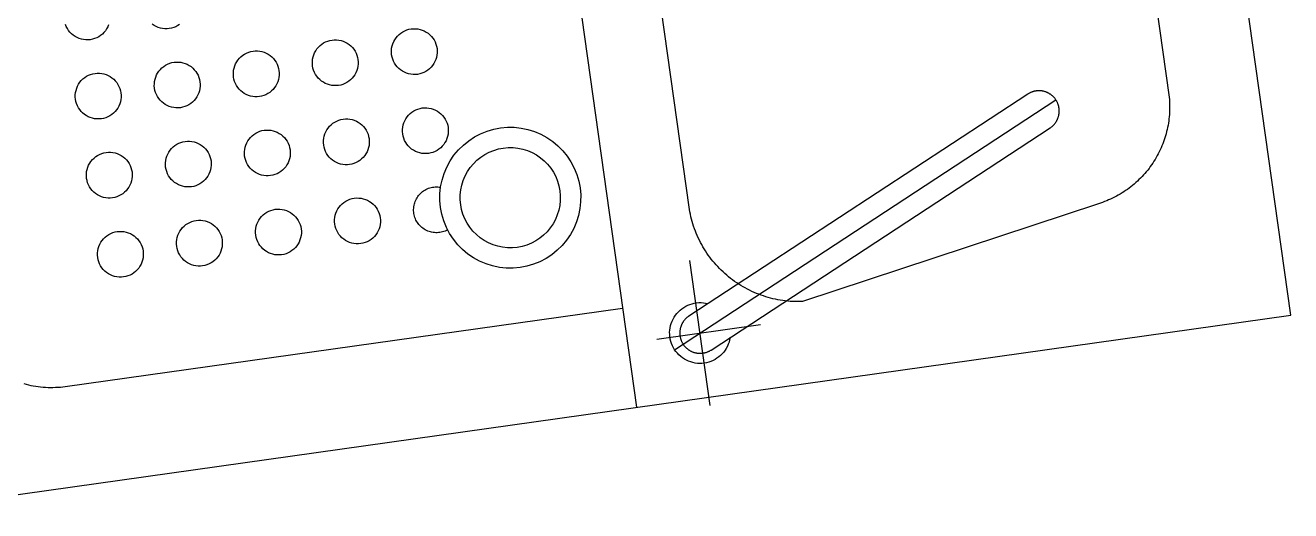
# Model space of a CAD drawing. Header units: millimetres. Extents: x -159872 to 386485, y -250577 to 158966.
# Drawn here: x 179948 to 180580, y 1899 to 2141 of the extents above; entities that cross this region are included whole.
import ezdxf

# ---------------------------------------------------------------- set-up
doc = ezdxf.new("R2010")
doc.units = ezdxf.units.MM
for name, color, linetype, lineweight in [('CENTRE', 252, 'Continuous', 5), ('LDS-equipment-kitchen equipment', 3, 'Continuous', 13), ('MAIN', 7, 'Continuous', 5), ('WS-SINK UNIT', 3, 'Continuous', 13), ('WS-SINK UNIT TRANS', 62, 'Continuous', 13)]:
    doc.layers.add(name, color=color, linetype=linetype, lineweight=lineweight)

# ---------------------------------------------------------------- blocks, each defined once
blk = doc.blocks.new('JANITORIAL SINK_1')
at = {"layer": 'CENTRE', "lineweight": 25, "transparency": 33554687}
for points in [[(224.18, 393.13, 0), (127.32, 598.92, 0)], [(217.72, 385.14, 0), (217.72, 437.37, 0)], [(254.2, 406.85, 0), (181.24, 406.85, 0)]]:
    blk.add_polyline3d(points, dxfattribs=at)
at = {"layer": 'MAIN', "lineweight": 25}
for points in [[(208.57, 402.54, 0), (208.68, 402.32, 0), (208.8, 402.1, 0), (208.92, 401.88, 0), (209.04, 401.67, 0), (209.17, 401.46, 0), (209.31, 401.25, 0), (209.45, 401.04, 0), (209.59, 400.84, 0), (209.74, 400.64, 0), (209.9, 400.45, 0), (210.05, 400.26, 0), (210.22, 400.07, 0), (210.39, 399.89, 0), (210.56, 399.71, 0), (210.74, 399.54, 0), (210.92, 399.37, 0), (211.1, 399.21, 0), (211.29, 399.05, 0), (211.49, 398.89, 0), (211.68, 398.74, 0), (211.89, 398.6, 0), (212.09, 398.45, 0), (212.3, 398.32, 0), (212.51, 398.19, 0), (212.72, 398.06, 0), (212.94, 397.94, 0), (213.16, 397.83, 0), (213.38, 397.72, 0), (213.61, 397.62, 0), (213.84, 397.52, 0), (214.07, 397.42, 0), (214.3, 397.34, 0), (214.53, 397.26, 0), (214.77, 397.18, 0), (215.01, 397.11, 0), (215.25, 397.05, 0), (215.49, 396.99, 0), (215.73, 396.94, 0), (215.97, 396.89, 0), (216.22, 396.85, 0), (216.47, 396.82, 0), (216.71, 396.79, 0), (216.96, 396.77, 0), (217.21, 396.75, 0), (217.45, 396.74, 0), (217.7, 396.74, 0), (217.95, 396.74, 0), (218.2, 396.75, 0), (218.45, 396.77, 0), (218.69, 396.79, 0), (218.94, 396.81, 0), (219.19, 396.85, 0), (219.43, 396.89, 0), (219.67, 396.93, 0), (219.92, 396.98, 0), (220.16, 397.04, 0), (220.4, 397.1, 0), (220.64, 397.17, 0), (220.87, 397.24, 0), (221.11, 397.32, 0), (221.34, 397.41, 0), (221.57, 397.5, 0), (221.8, 397.6, 0), (222.03, 397.7, 0), (222.25, 397.81, 0), (222.47, 397.92, 0), (222.69, 398.04, 0), (222.9, 398.17, 0), (223.11, 398.3, 0), (223.32, 398.43, 0), (223.53, 398.57, 0), (223.73, 398.72, 0), (223.93, 398.87, 0), (224.12, 399.02, 0), (224.31, 399.18, 0), (224.5, 399.35, 0), (224.68, 399.51, 0), (224.86, 399.69, 0), (225.03, 399.86, 0), (225.2, 400.05, 0), (225.36, 400.23, 0), (225.52, 400.42, 0), (225.68, 400.61, 0), (225.83, 400.81, 0), (225.98, 401.01, 0), (226.12, 401.22, 0), (226.25, 401.42, 0), (226.38, 401.64, 0), (226.51, 401.85, 0), (226.63, 402.07, 0), (226.74, 402.29, 0), (226.85, 402.51, 0), (226.96, 402.74, 0), (227.05, 402.96, 0), (227.15, 403.19, 0), (227.23, 403.43, 0), (227.31, 403.66, 0), (227.39, 403.9, 0), (227.46, 404.13, 0), (227.52, 404.37, 0), (227.58, 404.62, 0), (227.63, 404.86, 0), (227.68, 405.1, 0), (227.72, 405.35, 0), (227.75, 405.59, 0), (227.78, 405.84, 0), (227.8, 406.09, 0), (227.82, 406.33, 0), (227.83, 406.58, 0), (227.83, 406.83, 0), (227.83, 407.08, 0), (227.82, 407.33, 0), (227.8, 407.57, 0), (227.78, 407.82, 0), (227.76, 408.07, 0), (227.72, 408.31, 0), (227.68, 408.56, 0), (227.64, 408.8, 0), (227.59, 409.05, 0), (227.53, 409.29, 0), (227.47, 409.53, 0), (227.4, 409.77, 0), (227.33, 410, 0), (227.25, 410.24, 0), (227.16, 410.47, 0), (227.07, 410.7, 0), (226.97, 410.93, 0), (226.87, 411.15, 0), (140.77, 594.08, 0), (140.66, 594.3, 0), (140.54, 594.52, 0), (140.43, 594.74, 0), (140.3, 594.95, 0), (140.17, 595.17, 0), (140.04, 595.37, 0), (139.9, 595.58, 0), (139.75, 595.78, 0), (139.6, 595.98, 0), (139.45, 596.17, 0), (139.29, 596.36, 0), (139.12, 596.55, 0), (138.96, 596.73, 0), (138.78, 596.91, 0), (138.6, 597.08, 0), (138.42, 597.25, 0), (138.24, 597.42, 0), (138.05, 597.58, 0), (137.85, 597.73, 0), (137.66, 597.88, 0), (137.46, 598.03, 0), (137.25, 598.17, 0), (137.04, 598.3, 0), (136.83, 598.43, 0), (136.62, 598.56, 0), (136.4, 598.68, 0), (136.18, 598.79, 0), (135.96, 598.9, 0), (135.73, 599.01, 0), (135.51, 599.11, 0), (135.28, 599.2, 0), (135.04, 599.28, 0), (134.81, 599.37, 0), (134.57, 599.44, 0), (134.34, 599.51, 0), (134.1, 599.57, 0), (133.85, 599.63, 0), (133.61, 599.68, 0), (133.37, 599.73, 0), (133.12, 599.77, 0), (132.88, 599.8, 0), (132.63, 599.83, 0), (132.38, 599.85, 0), (132.14, 599.87, 0), (131.89, 599.88, 0), (131.64, 599.88, 0), (131.39, 599.88, 0), (131.14, 599.87, 0), (130.9, 599.86, 0), (130.65, 599.84, 0), (130.4, 599.81, 0), (130.16, 599.78, 0), (129.91, 599.74, 0), (129.67, 599.69, 0), (129.42, 599.64, 0), (129.18, 599.58, 0), (128.94, 599.52, 0), (128.7, 599.45, 0), (128.47, 599.38, 0), (128.23, 599.3, 0), (128, 599.21, 0), (127.77, 599.12, 0), (127.54, 599.02, 0), (127.32, 598.92, 0), (127.09, 598.81, 0), (126.87, 598.7, 0), (126.65, 598.58, 0), (126.44, 598.45, 0), (126.23, 598.32, 0), (126.02, 598.19, 0), (125.82, 598.05, 0), (125.61, 597.9, 0), (125.42, 597.75, 0), (125.22, 597.6, 0), (125.03, 597.44, 0), (124.85, 597.28, 0), (124.66, 597.11, 0), (124.49, 596.93, 0), (124.31, 596.76, 0), (124.14, 596.58, 0), (123.98, 596.39, 0), (123.82, 596.2, 0), (123.66, 596.01, 0), (123.51, 595.81, 0), (123.37, 595.61, 0), (123.23, 595.41, 0), (123.09, 595.2, 0), (122.96, 594.99, 0), (122.83, 594.77, 0), (122.71, 594.56, 0), (122.6, 594.34, 0), (122.49, 594.11, 0), (122.39, 593.89, 0), (122.29, 593.66, 0), (122.2, 593.43, 0), (122.11, 593.2, 0), (122.03, 592.96, 0), (121.95, 592.73, 0), (121.88, 592.49, 0), (121.82, 592.25, 0), (121.76, 592.01, 0), (121.71, 591.76, 0), (121.66, 591.52, 0), (121.62, 591.28, 0), (121.59, 591.03, 0), (121.56, 590.78, 0), (121.54, 590.54, 0), (121.53, 590.29, 0), (121.52, 590.04, 0), (121.51, 589.79, 0), (121.51, 589.54, 0), (121.52, 589.3, 0), (121.54, 589.05, 0), (121.56, 588.8, 0), (121.59, 588.55, 0), (121.62, 588.31, 0), (121.66, 588.06, 0), (121.7, 587.82, 0), (121.75, 587.58, 0), (121.81, 587.34, 0), (121.87, 587.1, 0), (121.94, 586.86, 0), (122.02, 586.62, 0), (122.1, 586.39, 0), (122.18, 586.15, 0), (122.27, 585.92, 0), (122.37, 585.69, 0), (122.47, 585.47, 0), (208.57, 402.54, 0)], [(222.05, 421.38, 0), (223.14, 421.01, 0), (224.19, 420.56, 0), (225.2, 420.04, 0), (226.17, 419.44, 0), (227.1, 418.77, 0), (227.97, 418.03, 0), (228.78, 417.22, 0), (229.53, 416.36, 0), (230.21, 415.44, 0), (230.82, 414.48, 0), (231.36, 413.47, 0), (231.82, 412.42, 0), (232.2, 411.35, 0), (232.5, 410.24, 0), (232.71, 409.12, 0), (232.84, 407.99, 0), (232.88, 406.84, 0), (232.84, 405.7, 0), (232.71, 404.57, 0), (232.5, 403.44, 0), (232.2, 402.34, 0), (231.82, 401.26, 0), (231.36, 400.22, 0), (230.82, 399.21, 0), (230.21, 398.25, 0), (229.52, 397.33, 0), (228.77, 396.47, 0), (227.96, 395.67, 0), (227.09, 394.93, 0), (226.17, 394.25, 0), (225.19, 393.65, 0), (224.18, 393.13, 0), (223.13, 392.68, 0), (222.05, 392.32, 0), (220.94, 392.03, 0), (219.81, 391.83, 0), (218.68, 391.72, 0), (217.53, 391.69, 0), (216.39, 391.74, 0), (215.26, 391.89, 0), (214.14, 392.11, 0), (213.04, 392.43, 0), (211.97, 392.82, 0), (210.93, 393.29, 0), (209.93, 393.84, 0), (208.97, 394.47, 0), (208.06, 395.16, 0), (207.21, 395.92, 0), (206.42, 396.74, 0), (205.69, 397.62, 0), (205.03, 398.56, 0), (204.44, 399.54, 0), (203.93, 400.56, 0), (203.49, 401.61, 0), (203.14, 402.7, 0), (202.87, 403.81, 0), (202.68, 404.94, 0), (202.58, 406.07, 0), (202.56, 407.22, 0), (202.63, 408.36, 0), (202.79, 409.49, 0), (203.03, 410.61, 0), (203.36, 411.7, 0), (203.76, 412.77, 0)]]:
    blk.add_polyline3d(points, dxfattribs=at)
at = {"layer": 'WS-SINK UNIT', "lineweight": 25}
for points in [[(250, 700, 0), (-250, 700, 0), (-250, 0, 0), (250, 0, 0), (250, 700, 0)], [(-133.48, 655.08, 0), (133.88, 655.08, 0), (134.95, 655.03, 0), (136.03, 654.95, 0), (137.1, 654.84, 0), (138.17, 654.71, 0), (139.24, 654.56, 0), (140.3, 654.39, 0), (141.36, 654.2, 0), (142.42, 653.98, 0), (143.47, 653.74, 0), (144.51, 653.48, 0), (145.55, 653.19, 0), (146.58, 652.89, 0), (147.61, 652.56, 0), (148.63, 652.21, 0), (149.64, 651.83, 0), (150.64, 651.44, 0), (151.64, 651.03, 0), (152.62, 650.59, 0), (153.6, 650.13, 0), (154.56, 649.66, 0), (155.52, 649.16, 0), (156.46, 648.64, 0), (157.4, 648.1, 0), (158.32, 647.54, 0), (159.23, 646.96, 0), (160.13, 646.37, 0), (161.01, 645.75, 0), (161.88, 645.12, 0), (162.74, 644.46, 0), (163.58, 643.79, 0), (164.41, 643.1, 0), (165.22, 642.4, 0), (166.02, 641.67, 0), (166.8, 640.93, 0), (167.57, 640.18, 0), (168.32, 639.4, 0), (169.05, 638.61, 0), (169.77, 637.81, 0), (170.47, 636.99, 0), (171.15, 636.15, 0), (171.82, 635.31, 0), (172.46, 634.44, 0), (173.09, 633.57, 0), (173.7, 632.68, 0), (174.29, 631.77, 0), (174.86, 630.86, 0), (175.41, 629.93, 0), (175.94, 629, 0), (176.45, 628.05, 0), (176.94, 627.09, 0), (177.4, 626.12, 0), (177.85, 625.14, 0), (178.28, 624.15, 0), (178.69, 623.15, 0), (179.07, 622.14, 0), (179.43, 621.13, 0), (179.78, 620.11, 0), (180.09, 619.08, 0), (180.39, 618.04, 0), (180.67, 617, 0), (180.92, 615.95, 0), (181.15, 614.9, 0), (181.36, 613.84, 0), (181.55, 612.78, 0), (209.32, 459.75, 0), (209.18, 458.51, 0), (209.01, 457.28, 0), (208.82, 456.05, 0), (208.59, 454.83, 0), (208.34, 453.61, 0), (208.06, 452.4, 0), (207.76, 451.19, 0), (207.43, 450, 0), (207.07, 448.81, 0), (206.68, 447.63, 0), (206.27, 446.45, 0), (205.83, 445.29, 0), (205.36, 444.14, 0), (204.87, 442.99, 0), (204.36, 441.86, 0), (203.81, 440.74, 0), (203.25, 439.64, 0), (202.66, 438.55, 0), (202.04, 437.47, 0), (201.4, 436.4, 0), (200.74, 435.35, 0), (200.05, 434.31, 0), (199.34, 433.29, 0), (198.6, 432.29, 0), (197.85, 431.3, 0), (197.07, 430.33, 0), (196.27, 429.38, 0), (195.45, 428.45, 0), (194.61, 427.53, 0), (193.75, 426.64, 0), (192.86, 425.76, 0), (191.96, 424.9, 0), (191.04, 424.07, 0), (190.1, 423.25, 0), (189.15, 422.46, 0), (188.17, 421.69, 0), (187.18, 420.94, 0), (186.17, 420.21, 0), (185.15, 419.51, 0), (184.11, 418.83, 0), (183.05, 418.17, 0), (181.98, 417.54, 0), (180.9, 416.93, 0), (179.8, 416.34, 0), (178.69, 415.78, 0), (177.57, 415.25, 0), (176.43, 414.74, 0), (175.29, 414.26, 0), (174.13, 413.8, 0), (172.97, 413.37, 0), (171.79, 412.96, 0), (170.61, 412.58, 0), (169.42, 412.23, 0), (168.22, 411.91, 0), (167.01, 411.61, 0), (165.8, 411.34, 0), (164.58, 411.1, 0), (163.35, 410.88, 0), (162.12, 410.69, 0), (160.89, 410.53, 0), (159.65, 410.4, 0), (158.42, 410.3, 0), (157.17, 410.22, 0), (155.93, 410.17, 0), (-156.78, 410.17, 0)], [(-250, 370.34, 0), (250, 370.34, 0)], [(195.72, 69.08, 0), (196.2, 70.21, 0), (196.66, 71.35, 0), (197.08, 72.51, 0), (197.48, 73.67, 0), (197.85, 74.85, 0), (198.19, 76.03, 0), (198.5, 77.22, 0), (198.79, 78.42, 0), (199.04, 79.62, 0), (199.27, 80.83, 0), (199.46, 82.05, 0), (199.62, 83.27, 0), (199.76, 84.49, 0), (199.86, 85.72, 0), (199.94, 86.95, 0), (199.98, 88.18, 0), (200, 89.41, 0), (200, 370.34, 0)]]:
    blk.add_polyline3d(points, dxfattribs=at)
at = {"layer": 'WS-SINK UNIT TRANS', "lineweight": 25}
for points in [[(172.88, 322.46, 0), (172.71, 319.01, 0), (172.21, 315.6, 0), (171.37, 312.25, 0), (170.2, 309, 0), (168.73, 305.88, 0), (166.95, 302.92, 0), (164.9, 300.15, 0), (162.58, 297.59, 0), (160.02, 295.27, 0), (157.25, 293.22, 0), (154.29, 291.44, 0), (151.17, 289.97, 0), (147.92, 288.8, 0), (144.57, 287.96, 0), (141.16, 287.46, 0), (137.71, 287.29, 0), (134.26, 287.46, 0), (130.85, 287.96, 0), (127.5, 288.8, 0), (124.25, 289.97, 0), (121.13, 291.44, 0), (118.17, 293.22, 0), (115.4, 295.27, 0), (112.84, 297.59, 0), (110.53, 300.15, 0), (108.47, 302.92, 0), (106.7, 305.88, 0), (105.22, 309, 0), (104.06, 312.25, 0), (103.22, 315.6, 0), (102.71, 319.01, 0), (102.54, 322.46, 0), (102.71, 325.9, 0), (103.22, 329.32, 0), (104.06, 332.67, 0), (105.22, 335.92, 0), (106.7, 339.04, 0), (108.47, 342, 0), (110.53, 344.77, 0), (112.84, 347.33, 0), (115.4, 349.64, 0), (118.17, 351.7, 0), (121.13, 353.47, 0), (124.25, 354.95, 0), (127.5, 356.11, 0), (130.85, 356.95, 0), (134.26, 357.46, 0), (137.71, 357.63, 0), (141.16, 357.46, 0), (144.57, 356.95, 0), (147.92, 356.11, 0), (151.17, 354.95, 0), (154.29, 353.47, 0), (157.25, 351.7, 0), (160.02, 349.64, 0), (162.58, 347.33, 0), (164.9, 344.77, 0), (166.95, 342, 0), (168.73, 339.04, 0), (170.2, 335.92, 0), (171.37, 332.67, 0), (172.21, 329.32, 0), (172.71, 325.9, 0), (172.88, 322.46, 0)], [(162.71, 322.46, 0), (162.59, 320.01, 0), (162.23, 317.58, 0), (161.64, 315.2, 0), (160.81, 312.89, 0), (159.76, 310.67, 0), (158.5, 308.57, 0), (157.04, 306.6, 0), (155.39, 304.78, 0), (153.57, 303.13, 0), (151.6, 301.67, 0), (149.5, 300.41, 0), (147.28, 299.36, 0), (144.97, 298.53, 0), (142.59, 297.94, 0), (140.16, 297.58, 0), (137.71, 297.46, 0), (135.26, 297.58, 0), (132.83, 297.94, 0), (130.45, 298.53, 0), (128.14, 299.36, 0), (125.93, 300.41, 0), (123.82, 301.67, 0), (121.85, 303.13, 0), (120.03, 304.78, 0), (118.39, 306.6, 0), (116.93, 308.57, 0), (115.66, 310.67, 0), (114.61, 312.89, 0), (113.79, 315.2, 0), (113.19, 317.58, 0), (112.83, 320.01, 0), (112.71, 322.46, 0), (112.83, 324.91, 0), (113.19, 327.33, 0), (113.79, 329.71, 0), (114.61, 332.02, 0), (115.66, 334.24, 0), (116.93, 336.35, 0), (118.39, 338.32, 0), (120.03, 340.14, 0), (121.85, 341.78, 0), (123.82, 343.24, 0), (125.93, 344.51, 0), (128.14, 345.55, 0), (130.45, 346.38, 0), (132.83, 346.98, 0), (135.26, 347.34, 0), (137.71, 347.46, 0), (140.16, 347.34, 0), (142.59, 346.98, 0), (144.97, 346.38, 0), (147.28, 345.55, 0), (149.5, 344.51, 0), (151.6, 343.24, 0), (153.57, 341.78, 0), (155.39, 340.14, 0), (157.04, 338.32, 0), (158.5, 336.35, 0), (159.76, 334.24, 0), (160.81, 332.02, 0), (161.64, 329.71, 0), (162.23, 327.33, 0), (162.59, 324.91, 0), (162.71, 322.46, 0)], [(70.34, 285.17, 0), (70.28, 284.05, 0), (70.12, 282.94, 0), (69.85, 281.85, 0), (69.47, 280.79, 0), (68.99, 279.78, 0), (68.41, 278.81, 0), (67.74, 277.91, 0), (66.99, 277.08, 0), (66.16, 276.33, 0), (65.25, 275.66, 0), (64.29, 275.08, 0), (63.28, 274.6, 0), (62.22, 274.22, 0), (61.13, 273.95, 0), (60.02, 273.78, 0), (58.9, 273.73, 0), (57.78, 273.78, 0), (56.67, 273.95, 0), (55.58, 274.22, 0), (54.52, 274.6, 0), (53.51, 275.08, 0), (52.54, 275.66, 0), (51.64, 276.33, 0), (50.81, 277.08, 0), (50.05, 277.91, 0), (49.39, 278.81, 0), (48.81, 279.78, 0), (48.33, 280.79, 0), (47.95, 281.85, 0), (47.68, 282.94, 0), (47.51, 284.05, 0), (47.46, 285.17, 0), (47.51, 286.29, 0), (47.68, 287.4, 0), (47.95, 288.49, 0), (48.33, 289.55, 0), (48.81, 290.56, 0), (49.39, 291.53, 0), (50.05, 292.43, 0), (50.81, 293.26, 0), (51.64, 294.01, 0), (52.54, 294.68, 0), (53.51, 295.26, 0), (54.52, 295.74, 0), (55.58, 296.12, 0), (56.67, 296.39, 0), (57.78, 296.56, 0), (58.9, 296.61, 0), (60.02, 296.56, 0), (61.13, 296.39, 0), (62.22, 296.12, 0), (63.28, 295.74, 0), (64.29, 295.26, 0), (65.25, 294.68, 0), (66.16, 294.01, 0), (66.99, 293.26, 0), (67.74, 292.43, 0), (68.41, 291.53, 0), (68.99, 290.56, 0), (69.47, 289.55, 0), (69.85, 288.49, 0), (70.12, 287.4, 0), (70.28, 286.29, 0), (70.34, 285.17, 0)], [(110.17, 285.17, 0), (110.11, 284.05, 0), (109.95, 282.94, 0), (109.68, 281.85, 0), (109.3, 280.79, 0), (108.82, 279.78, 0), (108.24, 278.81, 0), (107.57, 277.91, 0), (106.82, 277.08, 0), (105.99, 276.33, 0), (105.09, 275.66, 0), (104.12, 275.08, 0), (103.11, 274.6, 0), (102.05, 274.22, 0), (100.96, 273.95, 0), (99.85, 273.78, 0), (98.73, 273.73, 0), (97.61, 273.78, 0), (96.5, 273.95, 0), (95.41, 274.22, 0), (94.35, 274.6, 0), (93.34, 275.08, 0), (92.37, 275.66, 0), (91.47, 276.33, 0), (90.64, 277.08, 0), (89.89, 277.91, 0), (89.22, 278.81, 0), (88.64, 279.78, 0), (88.16, 280.79, 0), (87.78, 281.85, 0), (87.51, 282.94, 0), (87.34, 284.05, 0), (87.29, 285.17, 0), (87.34, 286.29, 0), (87.51, 287.4, 0), (87.78, 288.49, 0), (88.16, 289.55, 0), (88.64, 290.56, 0), (89.22, 291.53, 0), (89.89, 292.43, 0), (90.64, 293.26, 0), (91.47, 294.01, 0), (92.37, 294.68, 0), (93.34, 295.26, 0), (94.35, 295.74, 0), (95.41, 296.12, 0), (96.5, 296.39, 0), (97.61, 296.56, 0), (98.73, 296.61, 0), (99.85, 296.56, 0), (100.96, 296.39, 0), (102.05, 296.12, 0), (103.11, 295.74, 0), (104.12, 295.26, 0), (105.09, 294.68, 0), (105.99, 294.01, 0), (106.82, 293.26, 0), (107.57, 292.43, 0), (108.24, 291.53, 0), (108.82, 290.56, 0), (109.3, 289.55, 0), (109.68, 288.49, 0), (109.95, 287.4, 0), (110.11, 286.29, 0), (110.17, 285.17, 0)], [(149.25, 289.24, 0), (149.48, 288.59, 0), (149.66, 287.93, 0), (149.81, 287.26, 0), (149.91, 286.59, 0), (149.98, 285.91, 0), (150, 285.23, 0), (149.98, 284.54, 0), (149.93, 283.86, 0), (149.83, 283.19, 0), (149.69, 282.52, 0), (149.51, 281.86, 0), (149.29, 281.21, 0), (149.04, 280.58, 0), (148.74, 279.96, 0), (148.42, 279.36, 0), (148.05, 278.78, 0), (147.65, 278.23, 0), (147.22, 277.7, 0), (146.76, 277.19, 0), (146.27, 276.72, 0), (145.75, 276.27, 0), (145.21, 275.86, 0), (144.64, 275.48, 0), (144.05, 275.13, 0), (143.44, 274.82, 0), (142.81, 274.55, 0), (142.17, 274.31, 0), (141.52, 274.12, 0), (140.85, 273.96, 0), (140.18, 273.84, 0), (139.5, 273.77, 0), (138.82, 273.73, 0), (138.14, 273.74, 0), (137.45, 273.78, 0), (136.78, 273.87, 0), (136.11, 274, 0), (135.44, 274.16, 0), (134.79, 274.37, 0), (134.15, 274.61, 0), (133.53, 274.89, 0), (132.93, 275.21, 0), (132.34, 275.57, 0), (131.78, 275.95, 0), (131.24, 276.38, 0), (130.73, 276.83, 0), (130.25, 277.31, 0), (129.79, 277.82, 0), (129.37, 278.36, 0), (128.98, 278.92, 0), (128.62, 279.5, 0), (128.3, 280.1, 0), (128.02, 280.73, 0), (127.77, 281.36, 0), (127.56, 282.01, 0), (127.39, 282.68, 0), (127.26, 283.35, 0), (127.18, 284.03, 0), (127.13, 284.71, 0), (127.12, 285.39, 0), (127.15, 286.07, 0), (127.23, 286.75, 0), (127.34, 287.43, 0), (127.5, 288.09, 0), (127.69, 288.75, 0)], [(70.34, 245.34, 0), (70.28, 244.22, 0), (70.12, 243.11, 0), (69.85, 242.02, 0), (69.47, 240.96, 0), (68.99, 239.95, 0), (68.41, 238.98, 0), (67.74, 238.08, 0), (66.99, 237.25, 0), (66.16, 236.5, 0), (65.25, 235.83, 0), (64.29, 235.25, 0), (63.28, 234.77, 0), (62.22, 234.39, 0), (61.13, 234.12, 0), (60.02, 233.95, 0), (58.9, 233.9, 0), (57.78, 233.95, 0), (56.67, 234.12, 0), (55.58, 234.39, 0), (54.52, 234.77, 0), (53.51, 235.25, 0), (52.54, 235.83, 0), (51.64, 236.5, 0), (50.81, 237.25, 0), (50.05, 238.08, 0), (49.39, 238.98, 0), (48.81, 239.95, 0), (48.33, 240.96, 0), (47.95, 242.02, 0), (47.68, 243.11, 0), (47.51, 244.22, 0), (47.46, 245.34, 0), (47.51, 246.46, 0), (47.68, 247.57, 0), (47.95, 248.66, 0), (48.33, 249.72, 0), (48.81, 250.73, 0), (49.39, 251.7, 0), (50.05, 252.6, 0), (50.81, 253.43, 0), (51.64, 254.18, 0), (52.54, 254.85, 0), (53.51, 255.43, 0), (54.52, 255.91, 0), (55.58, 256.29, 0), (56.67, 256.56, 0), (57.78, 256.72, 0), (58.9, 256.78, 0), (60.02, 256.72, 0), (61.13, 256.56, 0), (62.22, 256.29, 0), (63.28, 255.91, 0), (64.29, 255.43, 0), (65.25, 254.85, 0), (66.16, 254.18, 0), (66.99, 253.43, 0), (67.74, 252.6, 0), (68.41, 251.7, 0), (68.99, 250.73, 0), (69.47, 249.72, 0), (69.85, 248.66, 0), (70.12, 247.57, 0), (70.28, 246.46, 0), (70.34, 245.34, 0)], [(110.17, 245.34, 0), (110.11, 244.22, 0), (109.95, 243.11, 0), (109.68, 242.02, 0), (109.3, 240.96, 0), (108.82, 239.95, 0), (108.24, 238.98, 0), (107.57, 238.08, 0), (106.82, 237.25, 0), (105.99, 236.5, 0), (105.09, 235.83, 0), (104.12, 235.25, 0), (103.11, 234.77, 0), (102.05, 234.39, 0), (100.96, 234.12, 0), (99.85, 233.95, 0), (98.73, 233.9, 0), (97.61, 233.95, 0), (96.5, 234.12, 0), (95.41, 234.39, 0), (94.35, 234.77, 0), (93.34, 235.25, 0), (92.37, 235.83, 0), (91.47, 236.5, 0), (90.64, 237.25, 0), (89.89, 238.08, 0), (89.22, 238.98, 0), (88.64, 239.95, 0), (88.16, 240.96, 0), (87.78, 242.02, 0), (87.51, 243.11, 0), (87.34, 244.22, 0), (87.29, 245.34, 0), (87.34, 246.46, 0), (87.51, 247.57, 0), (87.78, 248.66, 0), (88.16, 249.72, 0), (88.64, 250.73, 0), (89.22, 251.7, 0), (89.89, 252.6, 0), (90.64, 253.43, 0), (91.47, 254.18, 0), (92.37, 254.85, 0), (93.34, 255.43, 0), (94.35, 255.91, 0), (95.41, 256.29, 0), (96.5, 256.56, 0), (97.61, 256.72, 0), (98.73, 256.78, 0), (99.85, 256.72, 0), (100.96, 256.56, 0), (102.05, 256.29, 0), (103.11, 255.91, 0), (104.12, 255.43, 0), (105.09, 254.85, 0), (105.99, 254.18, 0), (106.82, 253.43, 0), (107.57, 252.6, 0), (108.24, 251.7, 0), (108.82, 250.73, 0), (109.3, 249.72, 0), (109.68, 248.66, 0), (109.95, 247.57, 0), (110.11, 246.46, 0), (110.17, 245.34, 0)], [(150, 245.34, 0), (149.95, 244.22, 0), (149.78, 243.11, 0), (149.51, 242.02, 0), (149.13, 240.96, 0), (148.65, 239.95, 0), (148.07, 238.98, 0), (147.4, 238.08, 0), (146.65, 237.25, 0), (145.82, 236.5, 0), (144.92, 235.83, 0), (143.95, 235.25, 0), (142.94, 234.77, 0), (141.88, 234.39, 0), (140.79, 234.12, 0), (139.68, 233.95, 0), (138.56, 233.9, 0), (137.44, 233.95, 0), (136.33, 234.12, 0), (135.24, 234.39, 0), (134.18, 234.77, 0), (133.17, 235.25, 0), (132.2, 235.83, 0), (131.3, 236.5, 0), (130.47, 237.25, 0), (129.72, 238.08, 0), (129.05, 238.98, 0), (128.47, 239.95, 0), (127.99, 240.96, 0), (127.61, 242.02, 0), (127.34, 243.11, 0), (127.17, 244.22, 0), (127.12, 245.34, 0), (127.17, 246.46, 0), (127.34, 247.57, 0), (127.61, 248.66, 0), (127.99, 249.72, 0), (128.47, 250.73, 0), (129.05, 251.7, 0), (129.72, 252.6, 0), (130.47, 253.43, 0), (131.3, 254.18, 0), (132.2, 254.85, 0), (133.17, 255.43, 0), (134.18, 255.91, 0), (135.24, 256.29, 0), (136.33, 256.56, 0), (137.44, 256.72, 0), (138.56, 256.78, 0), (139.68, 256.72, 0), (140.79, 256.56, 0), (141.88, 256.29, 0), (142.94, 255.91, 0), (143.95, 255.43, 0), (144.92, 254.85, 0), (145.82, 254.18, 0), (146.65, 253.43, 0), (147.4, 252.6, 0), (148.07, 251.7, 0), (148.65, 250.73, 0), (149.13, 249.72, 0), (149.51, 248.66, 0), (149.78, 247.57, 0), (149.95, 246.46, 0), (150, 245.34, 0)], [(70.34, 205.51, 0), (70.28, 204.39, 0), (70.12, 203.28, 0), (69.85, 202.19, 0), (69.47, 201.13, 0), (68.99, 200.12, 0), (68.41, 199.15, 0), (67.74, 198.25, 0), (66.99, 197.42, 0), (66.16, 196.66, 0), (65.25, 196, 0), (64.29, 195.42, 0), (63.28, 194.94, 0), (62.22, 194.56, 0), (61.13, 194.29, 0), (60.02, 194.12, 0), (58.9, 194.07, 0), (57.78, 194.12, 0), (56.67, 194.29, 0), (55.58, 194.56, 0), (54.52, 194.94, 0), (53.51, 195.42, 0), (52.54, 196, 0), (51.64, 196.66, 0), (50.81, 197.42, 0), (50.05, 198.25, 0), (49.39, 199.15, 0), (48.81, 200.12, 0), (48.33, 201.13, 0), (47.95, 202.19, 0), (47.68, 203.28, 0), (47.51, 204.39, 0), (47.46, 205.51, 0), (47.51, 206.63, 0), (47.68, 207.74, 0), (47.95, 208.83, 0), (48.33, 209.89, 0), (48.81, 210.9, 0), (49.39, 211.86, 0), (50.05, 212.77, 0), (50.81, 213.6, 0), (51.64, 214.35, 0), (52.54, 215.02, 0), (53.51, 215.6, 0), (54.52, 216.08, 0), (55.58, 216.46, 0), (56.67, 216.73, 0), (57.78, 216.89, 0), (58.9, 216.95, 0), (60.02, 216.89, 0), (61.13, 216.73, 0), (62.22, 216.46, 0), (63.28, 216.08, 0), (64.29, 215.6, 0), (65.25, 215.02, 0), (66.16, 214.35, 0), (66.99, 213.6, 0), (67.74, 212.77, 0), (68.41, 211.86, 0), (68.99, 210.9, 0), (69.47, 209.89, 0), (69.85, 208.83, 0), (70.12, 207.74, 0), (70.28, 206.63, 0), (70.34, 205.51, 0)], [(110.17, 205.51, 0), (110.11, 204.39, 0), (109.95, 203.28, 0), (109.68, 202.19, 0), (109.3, 201.13, 0), (108.82, 200.12, 0), (108.24, 199.15, 0), (107.57, 198.25, 0), (106.82, 197.42, 0), (105.99, 196.66, 0), (105.09, 196, 0), (104.12, 195.42, 0), (103.11, 194.94, 0), (102.05, 194.56, 0), (100.96, 194.29, 0), (99.85, 194.12, 0), (98.73, 194.07, 0), (97.61, 194.12, 0), (96.5, 194.29, 0), (95.41, 194.56, 0), (94.35, 194.94, 0), (93.34, 195.42, 0), (92.37, 196, 0), (91.47, 196.66, 0), (90.64, 197.42, 0), (89.89, 198.25, 0), (89.22, 199.15, 0), (88.64, 200.12, 0), (88.16, 201.13, 0), (87.78, 202.19, 0), (87.51, 203.28, 0), (87.34, 204.39, 0), (87.29, 205.51, 0), (87.34, 206.63, 0), (87.51, 207.74, 0), (87.78, 208.83, 0), (88.16, 209.89, 0), (88.64, 210.9, 0), (89.22, 211.86, 0), (89.89, 212.77, 0), (90.64, 213.6, 0), (91.47, 214.35, 0), (92.37, 215.02, 0), (93.34, 215.6, 0), (94.35, 216.08, 0), (95.41, 216.46, 0), (96.5, 216.73, 0), (97.61, 216.89, 0), (98.73, 216.95, 0), (99.85, 216.89, 0), (100.96, 216.73, 0), (102.05, 216.46, 0), (103.11, 216.08, 0), (104.12, 215.6, 0), (105.09, 215.02, 0), (105.99, 214.35, 0), (106.82, 213.6, 0), (107.57, 212.77, 0), (108.24, 211.86, 0), (108.82, 210.9, 0), (109.3, 209.89, 0), (109.68, 208.83, 0), (109.95, 207.74, 0), (110.11, 206.63, 0), (110.17, 205.51, 0)], [(150, 205.51, 0), (149.95, 204.39, 0), (149.78, 203.28, 0), (149.51, 202.19, 0), (149.13, 201.13, 0), (148.65, 200.12, 0), (148.07, 199.15, 0), (147.4, 198.25, 0), (146.65, 197.42, 0), (145.82, 196.66, 0), (144.92, 196, 0), (143.95, 195.42, 0), (142.94, 194.94, 0), (141.88, 194.56, 0), (140.79, 194.29, 0), (139.68, 194.12, 0), (138.56, 194.07, 0), (137.44, 194.12, 0), (136.33, 194.29, 0), (135.24, 194.56, 0), (134.18, 194.94, 0), (133.17, 195.42, 0), (132.2, 196, 0), (131.3, 196.66, 0), (130.47, 197.42, 0), (129.72, 198.25, 0), (129.05, 199.15, 0), (128.47, 200.12, 0), (127.99, 201.13, 0), (127.61, 202.19, 0), (127.34, 203.28, 0), (127.17, 204.39, 0), (127.12, 205.51, 0), (127.17, 206.63, 0), (127.34, 207.74, 0), (127.61, 208.83, 0), (127.99, 209.89, 0), (128.47, 210.9, 0), (129.05, 211.86, 0), (129.72, 212.77, 0), (130.47, 213.6, 0), (131.3, 214.35, 0), (132.2, 215.02, 0), (133.17, 215.6, 0), (134.18, 216.08, 0), (135.24, 216.46, 0), (136.33, 216.73, 0), (137.44, 216.89, 0), (138.56, 216.95, 0), (139.68, 216.89, 0), (140.79, 216.73, 0), (141.88, 216.46, 0), (142.94, 216.08, 0), (143.95, 215.6, 0), (144.92, 215.02, 0), (145.82, 214.35, 0), (146.65, 213.6, 0), (147.4, 212.77, 0), (148.07, 211.86, 0), (148.65, 210.9, 0), (149.13, 209.89, 0), (149.51, 208.83, 0), (149.78, 207.74, 0), (149.95, 206.63, 0), (150, 205.51, 0)], [(30.51, 165.68, 0), (30.45, 164.56, 0), (30.29, 163.45, 0), (30.02, 162.36, 0), (29.64, 161.3, 0), (29.16, 160.28, 0), (28.58, 159.32, 0), (27.91, 158.42, 0), (27.16, 157.59, 0)], [(29.16, 171.07, 0), (29.64, 170.06, 0), (30.02, 169, 0), (30.29, 167.91, 0), (30.45, 166.8, 0), (30.51, 165.68, 0)], [(70.34, 165.68, 0), (70.28, 164.56, 0), (70.12, 163.45, 0), (69.85, 162.36, 0), (69.47, 161.3, 0), (68.99, 160.28, 0), (68.41, 159.32, 0), (67.74, 158.42, 0), (66.99, 157.59, 0), (66.16, 156.83, 0), (65.25, 156.17, 0), (64.29, 155.59, 0), (63.28, 155.11, 0), (62.22, 154.73, 0), (61.13, 154.46, 0), (60.02, 154.29, 0), (58.9, 154.24, 0), (57.78, 154.29, 0), (56.67, 154.46, 0), (55.58, 154.73, 0), (54.52, 155.11, 0), (53.51, 155.59, 0), (52.54, 156.17, 0), (51.64, 156.83, 0), (50.81, 157.59, 0), (50.05, 158.42, 0), (49.39, 159.32, 0), (48.81, 160.28, 0), (48.33, 161.3, 0), (47.95, 162.36, 0), (47.68, 163.45, 0), (47.51, 164.56, 0), (47.46, 165.68, 0), (47.51, 166.8, 0), (47.68, 167.91, 0), (47.95, 169, 0), (48.33, 170.06, 0), (48.81, 171.07, 0), (49.39, 172.03, 0), (50.05, 172.94, 0), (50.81, 173.77, 0), (51.64, 174.52, 0), (52.54, 175.19, 0), (53.51, 175.77, 0), (54.52, 176.25, 0), (55.58, 176.63, 0), (56.67, 176.9, 0), (57.78, 177.06, 0), (58.9, 177.12, 0), (60.02, 177.06, 0), (61.13, 176.9, 0), (62.22, 176.63, 0), (63.28, 176.25, 0), (64.29, 175.77, 0), (65.25, 175.19, 0), (66.16, 174.52, 0), (66.99, 173.77, 0), (67.74, 172.94, 0), (68.41, 172.03, 0), (68.99, 171.07, 0), (69.47, 170.06, 0), (69.85, 169, 0), (70.12, 167.91, 0), (70.28, 166.8, 0), (70.34, 165.68, 0)], [(110.17, 165.68, 0), (110.11, 164.56, 0), (109.95, 163.45, 0), (109.68, 162.36, 0), (109.3, 161.3, 0), (108.82, 160.28, 0), (108.24, 159.32, 0), (107.57, 158.42, 0), (106.82, 157.59, 0), (105.99, 156.83, 0), (105.09, 156.17, 0), (104.12, 155.59, 0), (103.11, 155.11, 0), (102.05, 154.73, 0), (100.96, 154.46, 0), (99.85, 154.29, 0), (98.73, 154.24, 0), (97.61, 154.29, 0), (96.5, 154.46, 0), (95.41, 154.73, 0), (94.35, 155.11, 0), (93.34, 155.59, 0), (92.37, 156.17, 0), (91.47, 156.83, 0), (90.64, 157.59, 0), (89.89, 158.42, 0), (89.22, 159.32, 0), (88.64, 160.28, 0), (88.16, 161.3, 0), (87.78, 162.36, 0), (87.51, 163.45, 0), (87.34, 164.56, 0), (87.29, 165.68, 0), (87.34, 166.8, 0), (87.51, 167.91, 0), (87.78, 169, 0), (88.16, 170.06, 0), (88.64, 171.07, 0), (89.22, 172.03, 0), (89.89, 172.94, 0), (90.64, 173.77, 0), (91.47, 174.52, 0), (92.37, 175.19, 0), (93.34, 175.77, 0), (94.35, 176.25, 0), (95.41, 176.63, 0), (96.5, 176.9, 0), (97.61, 177.06, 0), (98.73, 177.12, 0), (99.85, 177.06, 0), (100.96, 176.9, 0), (102.05, 176.63, 0), (103.11, 176.25, 0), (104.12, 175.77, 0), (105.09, 175.19, 0), (105.99, 174.52, 0), (106.82, 173.77, 0), (107.57, 172.94, 0), (108.24, 172.03, 0), (108.82, 171.07, 0), (109.3, 170.06, 0), (109.68, 169, 0), (109.95, 167.91, 0), (110.11, 166.8, 0), (110.17, 165.68, 0)], [(150, 165.68, 0), (149.95, 164.56, 0), (149.78, 163.45, 0), (149.51, 162.36, 0), (149.13, 161.3, 0), (148.65, 160.28, 0), (148.07, 159.32, 0), (147.4, 158.42, 0), (146.65, 157.59, 0), (145.82, 156.83, 0), (144.92, 156.17, 0), (143.95, 155.59, 0), (142.94, 155.11, 0), (141.88, 154.73, 0), (140.79, 154.46, 0), (139.68, 154.29, 0), (138.56, 154.24, 0), (137.44, 154.29, 0), (136.33, 154.46, 0), (135.24, 154.73, 0), (134.18, 155.11, 0), (133.17, 155.59, 0), (132.2, 156.17, 0), (131.3, 156.83, 0), (130.47, 157.59, 0), (129.72, 158.42, 0), (129.05, 159.32, 0), (128.47, 160.28, 0), (127.99, 161.3, 0), (127.61, 162.36, 0), (127.34, 163.45, 0), (127.17, 164.56, 0), (127.12, 165.68, 0), (127.17, 166.8, 0), (127.34, 167.91, 0), (127.61, 169, 0), (127.99, 170.06, 0), (128.47, 171.07, 0), (129.05, 172.03, 0), (129.72, 172.94, 0), (130.47, 173.77, 0), (131.3, 174.52, 0), (132.2, 175.19, 0), (133.17, 175.77, 0), (134.18, 176.25, 0), (135.24, 176.63, 0), (136.33, 176.9, 0), (137.44, 177.06, 0), (138.56, 177.12, 0), (139.68, 177.06, 0), (140.79, 176.9, 0), (141.88, 176.63, 0), (142.94, 176.25, 0), (143.95, 175.77, 0), (144.92, 175.19, 0), (145.82, 174.52, 0), (146.65, 173.77, 0), (147.4, 172.94, 0), (148.07, 172.03, 0), (148.65, 171.07, 0), (149.13, 170.06, 0), (149.51, 169, 0), (149.78, 167.91, 0), (149.95, 166.8, 0), (150, 165.68, 0)], [(30.51, 125.85, 0), (30.45, 124.73, 0), (30.29, 123.62, 0), (30.02, 122.53, 0), (29.64, 121.47, 0), (29.16, 120.45, 0), (28.58, 119.49, 0), (27.91, 118.59, 0), (27.16, 117.76, 0), (26.33, 117, 0), (25.42, 116.33, 0), (24.46, 115.76, 0), (23.45, 115.28, 0), (22.39, 114.9, 0), (21.3, 114.63, 0)], [(24.46, 135.94, 0), (25.42, 135.36, 0), (26.33, 134.69, 0), (27.16, 133.94, 0), (27.91, 133.11, 0), (28.58, 132.2, 0), (29.16, 131.24, 0), (29.64, 130.23, 0), (30.02, 129.17, 0), (30.29, 128.08, 0), (30.45, 126.97, 0), (30.51, 125.85, 0)], [(70.34, 125.85, 0), (70.28, 124.73, 0), (70.12, 123.62, 0), (69.85, 122.53, 0), (69.47, 121.47, 0), (68.99, 120.45, 0), (68.41, 119.49, 0), (67.74, 118.59, 0), (66.99, 117.76, 0), (66.16, 117, 0), (65.25, 116.33, 0), (64.29, 115.76, 0), (63.28, 115.28, 0), (62.22, 114.9, 0), (61.13, 114.63, 0), (60.02, 114.46, 0), (58.9, 114.41, 0), (57.78, 114.46, 0), (56.67, 114.63, 0), (55.58, 114.9, 0), (54.52, 115.28, 0), (53.51, 115.76, 0), (52.54, 116.33, 0), (51.64, 117, 0), (50.81, 117.76, 0), (50.05, 118.59, 0), (49.39, 119.49, 0), (48.81, 120.45, 0), (48.33, 121.47, 0), (47.95, 122.53, 0), (47.68, 123.62, 0), (47.51, 124.73, 0), (47.46, 125.85, 0), (47.51, 126.97, 0), (47.68, 128.08, 0), (47.95, 129.17, 0), (48.33, 130.23, 0), (48.81, 131.24, 0), (49.39, 132.2, 0), (50.05, 133.11, 0), (50.81, 133.94, 0), (51.64, 134.69, 0), (52.54, 135.36, 0), (53.51, 135.94, 0), (54.52, 136.42, 0), (55.58, 136.8, 0), (56.67, 137.07, 0), (57.78, 137.23, 0), (58.9, 137.29, 0), (60.02, 137.23, 0), (61.13, 137.07, 0), (62.22, 136.8, 0), (63.28, 136.42, 0), (64.29, 135.94, 0), (65.25, 135.36, 0), (66.16, 134.69, 0), (66.99, 133.94, 0), (67.74, 133.11, 0), (68.41, 132.2, 0), (68.99, 131.24, 0), (69.47, 130.23, 0), (69.85, 129.17, 0), (70.12, 128.08, 0), (70.28, 126.97, 0), (70.34, 125.85, 0)], [(110.17, 125.85, 0), (110.11, 124.73, 0), (109.95, 123.62, 0), (109.68, 122.53, 0), (109.3, 121.47, 0), (108.82, 120.45, 0), (108.24, 119.49, 0), (107.57, 118.59, 0), (106.82, 117.76, 0), (105.99, 117, 0), (105.09, 116.33, 0), (104.12, 115.76, 0), (103.11, 115.28, 0), (102.05, 114.9, 0), (100.96, 114.63, 0), (99.85, 114.46, 0), (98.73, 114.41, 0), (97.61, 114.46, 0), (96.5, 114.63, 0), (95.41, 114.9, 0), (94.35, 115.28, 0), (93.34, 115.76, 0), (92.37, 116.33, 0), (91.47, 117, 0), (90.64, 117.76, 0), (89.89, 118.59, 0), (89.22, 119.49, 0), (88.64, 120.45, 0), (88.16, 121.47, 0), (87.78, 122.53, 0), (87.51, 123.62, 0), (87.34, 124.73, 0), (87.29, 125.85, 0), (87.34, 126.97, 0), (87.51, 128.08, 0), (87.78, 129.17, 0), (88.16, 130.23, 0), (88.64, 131.24, 0), (89.22, 132.2, 0), (89.89, 133.11, 0), (90.64, 133.94, 0), (91.47, 134.69, 0), (92.37, 135.36, 0), (93.34, 135.94, 0), (94.35, 136.42, 0), (95.41, 136.8, 0), (96.5, 137.07, 0), (97.61, 137.23, 0), (98.73, 137.29, 0), (99.85, 137.23, 0), (100.96, 137.07, 0), (102.05, 136.8, 0), (103.11, 136.42, 0), (104.12, 135.94, 0), (105.09, 135.36, 0), (105.99, 134.69, 0), (106.82, 133.94, 0), (107.57, 133.11, 0), (108.24, 132.2, 0), (108.82, 131.24, 0), (109.3, 130.23, 0), (109.68, 129.17, 0), (109.95, 128.08, 0), (110.11, 126.97, 0), (110.17, 125.85, 0)], [(150, 125.85, 0), (149.95, 124.73, 0), (149.78, 123.62, 0), (149.51, 122.53, 0), (149.13, 121.47, 0), (148.65, 120.45, 0), (148.07, 119.49, 0), (147.4, 118.59, 0), (146.65, 117.76, 0), (145.82, 117, 0), (144.92, 116.33, 0), (143.95, 115.76, 0), (142.94, 115.28, 0), (141.88, 114.9, 0), (140.79, 114.63, 0), (139.68, 114.46, 0), (138.56, 114.41, 0), (137.44, 114.46, 0), (136.33, 114.63, 0), (135.24, 114.9, 0), (134.18, 115.28, 0), (133.17, 115.76, 0), (132.2, 116.33, 0), (131.3, 117, 0), (130.47, 117.76, 0), (129.72, 118.59, 0), (129.05, 119.49, 0), (128.47, 120.45, 0), (127.99, 121.47, 0), (127.61, 122.53, 0), (127.34, 123.62, 0), (127.17, 124.73, 0), (127.12, 125.85, 0), (127.17, 126.97, 0), (127.34, 128.08, 0), (127.61, 129.17, 0), (127.99, 130.23, 0), (128.47, 131.24, 0), (129.05, 132.2, 0), (129.72, 133.11, 0), (130.47, 133.94, 0), (131.3, 134.69, 0), (132.2, 135.36, 0), (133.17, 135.94, 0), (134.18, 136.42, 0), (135.24, 136.8, 0), (136.33, 137.07, 0), (137.44, 137.23, 0), (138.56, 137.29, 0), (139.68, 137.23, 0), (140.79, 137.07, 0), (141.88, 136.8, 0), (142.94, 136.42, 0), (143.95, 135.94, 0), (144.92, 135.36, 0), (145.82, 134.69, 0), (146.65, 133.94, 0), (147.4, 133.11, 0), (148.07, 132.2, 0), (148.65, 131.24, 0), (149.13, 130.23, 0), (149.51, 129.17, 0), (149.78, 128.08, 0), (149.95, 126.97, 0), (150, 125.85, 0)]]:
    blk.add_polyline3d(points, dxfattribs=at)

msp = doc.modelspace()

# ---------------------------------------------------------------- block references
at = {"layer": 'LDS-equipment-kitchen equipment', "rotation": 277.9999999999102}
msp.add_blockref('JANITORIAL SINK_1', (179851.87801, 2146.16149), dxfattribs=at)

doc.saveas('drawing.dxf')
